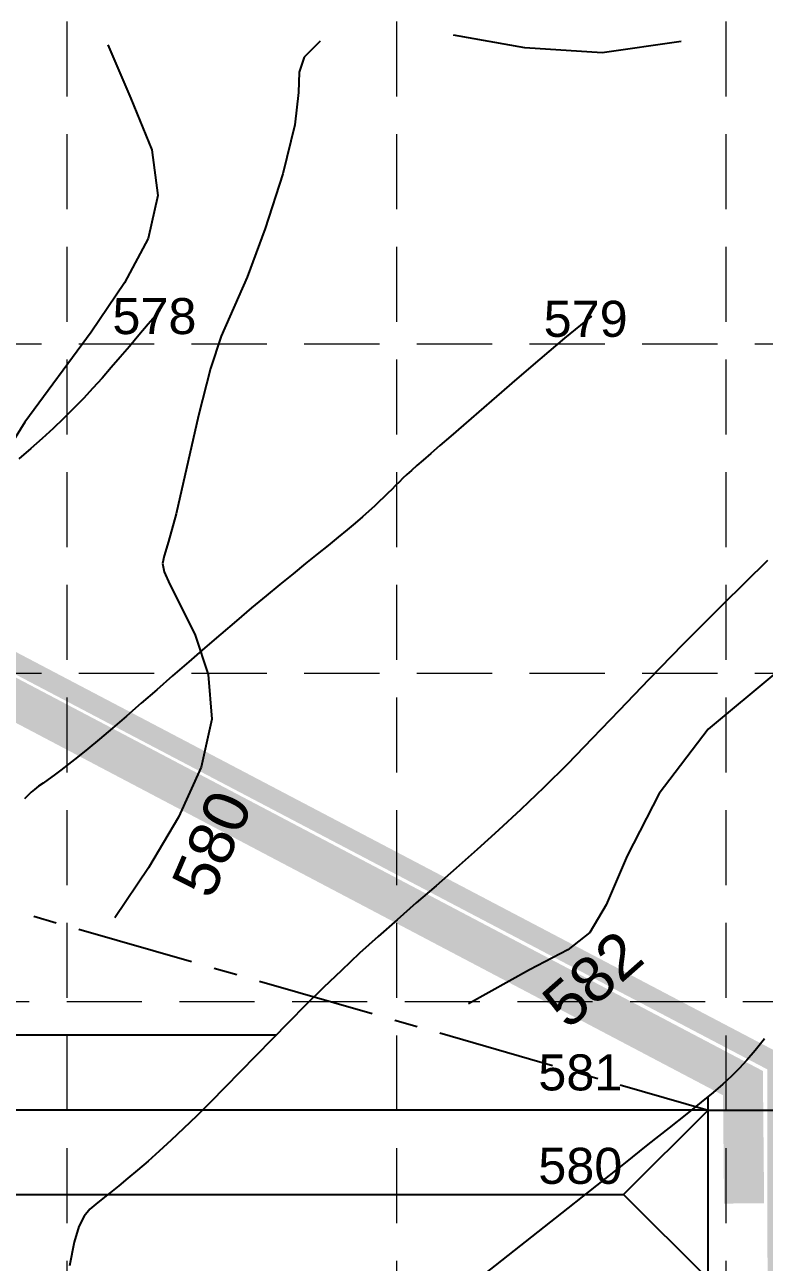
# Model space of a CAD drawing. Header units: inches. Extents: x 638 to 17512, y -393 to 10164.
# Drawn here: x 11411 to 12002, y 8626 to 9615 of the extents above; entities that cross this region are included whole.
import ezdxf
from ezdxf.enums import TextEntityAlignment as Align

# ---------------------------------------------------------------- set-up
doc = ezdxf.new("R2010")
doc.units = ezdxf.units.IN
doc.header["$LTSCALE"] = 600
doc.header["$MEASUREMENT"] = 0
for name, pattern in [('CENTERX2', [4, 2.5, -0.5, 0.5, -0.5]), ('DASHED', [0.75, 0.5, -0.25]), ('HIDDEN', [0.375, 0.25, -0.125]), ('SHORT_DIM_LINE', [200, 100, 100])]:
    doc.linetypes.add(name, pattern=pattern)
for name, color, linetype in [('Contour Lines Existing', 8, 'Continuous'), ('EC', 8, 'Continuous'), ('GRID', 254, 'HIDDEN'), ('LIMITS', 1, 'DASHED'), ('NEW - LOT LINES', 5, 'CENTERX2'), ('PC', 3, 'Continuous'), ('s ROW NOTES', 7, 'SHORT_DIM_LINE'), ('SILT FENCE', 200, 'Continuous')]:
    doc.layers.add(name, color=color, linetype=linetype)
doc.styles.get("Standard").update_dxf_attribs({"font": 'ARIAL.TTF'})

msp = doc.modelspace()

# ---------------------------------------------------------------- linework, layer by layer
at = {"layer": 'Contour Lines Existing'}
for p, q in [((11509.59, 9375.7), (11501.91, 9366.68)), ((11515.06, 9382.02), (11509.59, 9375.7)), ((11863.23, 9381.72), (11842.09, 9364.31)), ((11863.61, 9382.02), (11863.23, 9381.72)), ((11501.91, 9366.68), (11494.46, 9357.88)), ((11842.09, 9364.31), (11822.26, 9347.56)), ((11494.46, 9357.88), (11487.16, 9349.28)), ((11487.16, 9349.28), (11479.92, 9340.84)), ((11822.26, 9347.56), (11804.04, 9331.9)), ((11479.92, 9340.84), (11472.65, 9332.55)), ((11465.27, 9324.38), (11457.73, 9316.29)), ((11472.65, 9332.55), (11465.27, 9324.38)), ((11804.04, 9331.9), (11787.75, 9317.77)), ((11457.73, 9316.29), (11449.97, 9308.27)), ((11787.75, 9317.77), (11773.6, 9305.5)), ((11449.97, 9308.27), (11441.95, 9300.27)), ((11773.6, 9305.5), (11761.47, 9295)), ((11441.95, 9300.27), (11433.62, 9292.28)), ((11761.47, 9295), (11751.17, 9286.1)), ((11424.93, 9284.26), (11415.83, 9276.18)), ((11433.62, 9292.28), (11424.93, 9284.26)), ((11751.17, 9286.1), (11742.49, 9278.59)), ((11415.83, 9276.18), (11406.27, 9268.01)), ((11742.49, 9278.59), (11735.22, 9272.3)), ((11729.16, 9267.03), (11724.11, 9262.59)), ((11735.22, 9272.3), (11729.16, 9267.03)), ((11716.21, 9255.49), (11712.96, 9252.43)), ((11719.86, 9258.81), (11716.21, 9255.49)), ((11724.11, 9262.59), (11719.86, 9258.81)), ((11706.96, 9246.57), (11704, 9243.61)), ((11709.91, 9249.49), (11706.96, 9246.57)), ((11712.96, 9252.43), (11709.91, 9249.49)), ((11697.67, 9237.33), (11694.11, 9233.9)), ((11700.93, 9240.55), (11697.67, 9237.33)), ((11704, 9243.61), (11700.93, 9240.55)), ((11685.7, 9226.12), (11680.65, 9221.66)), ((11690.15, 9230.18), (11685.7, 9226.12)), ((11694.11, 9233.9), (11690.15, 9230.18)), ((11674.92, 9216.73), (11668.42, 9211.29)), ((11680.65, 9221.66), (11674.92, 9216.73)), ((11661.16, 9205.33), (11653.19, 9198.84)), ((11668.42, 9211.29), (11661.16, 9205.33)), ((11653.19, 9198.84), (11644.53, 9191.83)), ((11644.53, 9191.83), (11635.22, 9184.28)), ((12004.25, 9186.84), (11967.86, 9151.15)), ((11625.29, 9176.22), (11614.78, 9167.63)), ((11635.22, 9184.28), (11625.29, 9176.22)), ((11614.78, 9167.63), (11603.72, 9158.51)), ((11603.72, 9158.51), (11592.14, 9148.87)), ((11592.14, 9148.87), (11580.08, 9138.7)), ((11967.86, 9151.15), (11936.55, 9119.61)), ((11580.08, 9138.7), (11567.6, 9128.03)), ((11567.6, 9128.03), (11554.82, 9117.01)), ((11554.82, 9117.01), (11541.92, 9105.79)), ((11936.55, 9119.61), (11909.42, 9091.68)), ((11541.92, 9105.79), (11529.04, 9094.56)), ((11529.04, 9094.56), (11516.36, 9083.49)), ((11909.42, 9091.68), (11885.61, 9066.83)), ((11516.36, 9083.49), (11504.03, 9072.73)), ((11504.03, 9072.73), (11492.21, 9062.46)), ((11885.61, 9066.83), (11864.25, 9044.5)), ((11492.21, 9062.46), (11481.05, 9052.86)), ((11481.05, 9052.86), (11470.73, 9044.08)), ((11470.73, 9044.08), (11461.4, 9036.3)), ((11864.25, 9044.5), (11844.45, 9024.17)), ((11453.17, 9029.64), (11445.98, 9024.01)), ((11461.4, 9036.3), (11453.17, 9029.64)), ((11439.73, 9019.27), (11434.31, 9015.27)), ((11445.98, 9024.01), (11439.73, 9019.27)), ((11844.45, 9024.17), (11825.49, 9005.34)), ((11425.54, 9008.96), (11421.98, 9006.36)), ((11429.62, 9011.88), (11425.54, 9008.96)), ((11434.31, 9015.27), (11429.62, 9011.88)), ((11413.3, 8999.14), (11410.74, 8996.48)), ((11415.96, 9001.59), (11413.3, 8999.14)), ((11418.82, 9003.95), (11415.96, 9001.59)), ((11421.98, 9006.36), (11418.82, 9003.95)), ((11825.49, 9005.34), (11807.17, 8987.78)), ((11807.17, 8987.78), (11789.46, 8971.34)), ((11789.46, 8971.34), (11772.29, 8955.83)), ((11772.29, 8955.83), (11755.64, 8941.09)), ((11755.64, 8941.09), (11739.45, 8926.95)), ((11739.45, 8926.95), (11723.68, 8913.23)), ((11723.68, 8913.23), (11708.27, 8899.78)), ((11708.27, 8899.78), (11693.19, 8886.41)), ((11693.19, 8886.41), (11678.39, 8872.96)), ((11678.39, 8872.96), (11663.83, 8859.31)), ((11663.83, 8859.31), (11649.53, 8845.52)), ((11649.53, 8845.52), (11635.52, 8831.69)), ((11635.52, 8831.69), (11621.84, 8817.94)), ((11621.84, 8817.94), (11608.52, 8804.38)), ((11608.52, 8804.38), (11595.58, 8791.1)), ((12001.91, 8804.56), (11994.33, 8795.4)), ((11595.58, 8791.1), (11583.06, 8778.24)), ((11994.33, 8795.4), (11987.71, 8787.69)), ((11981.55, 8780.96), (11975.34, 8774.71)), ((11987.71, 8787.69), (11981.55, 8780.96)), ((11583.06, 8778.24), (11570.99, 8765.88)), ((11975.34, 8774.71), (11968.57, 8768.45)), ((11570.99, 8765.88), (11559.4, 8754.14)), ((11960.73, 8761.69), (11951.31, 8753.95)), ((11968.57, 8768.45), (11960.73, 8761.69)), ((11559.4, 8754.14), (11548.32, 8743.14)), ((11951.31, 8753.95), (11939.81, 8744.74)), ((11548.32, 8743.14), (11537.78, 8732.94)), ((11939.81, 8744.74), (11925.72, 8733.56)), ((11537.78, 8732.94), (11527.78, 8723.55)), ((11925.72, 8733.56), (11908.71, 8720.09)), ((11527.78, 8723.55), (11518.33, 8714.92)), ((11518.33, 8714.92), (11509.44, 8707.01)), ((11908.71, 8720.09), (11889.16, 8704.6)), ((11509.44, 8707.01), (11501.09, 8699.79)), ((11889.16, 8704.6), (11867.63, 8687.55)), ((11493.31, 8693.21), (11486.08, 8687.24)), ((11501.09, 8699.79), (11493.31, 8693.21)), ((11479.41, 8681.84), (11473.31, 8676.98)), ((11486.08, 8687.24), (11479.41, 8681.84)), ((11867.63, 8687.55), (11844.68, 8669.37)), ((11467.77, 8672.6), (11462.79, 8668.42)), ((11473.31, 8676.98), (11467.77, 8672.6)), ((11458.28, 8663.03), (11454.16, 8654.8)), ((11462.79, 8668.42), (11458.28, 8663.03)), ((11844.68, 8669.37), (11820.87, 8650.52)), ((11454.16, 8654.8), (11450.34, 8642.07)), ((11450.34, 8642.07), (11446.71, 8623.19)), ((11820.87, 8650.52), (11796.75, 8631.43)), ((11796.75, 8631.43), (11772.88, 8612.55))]:
    msp.add_line(p, q, dxfattribs=at)
at = {"layer": 'EC', "color": 35}
for p, q in [((11646.75, 9601.56), (11634.03, 9589.01)), ((11810.25, 9596.3), (11753.36, 9606.37)), ((11935.19, 9601.39), (11872.24, 9592.36)), ((11477.38, 9598.8), (11495.59, 9555.93)), ((11872.24, 9592.36), (11810.25, 9596.3)), ((11634.03, 9589.01), (11630.04, 9576.8)), ((11630.04, 9576.8), (11629.64, 9560.6)), ((11629.64, 9560.6), (11626.74, 9534.73)), ((11495.59, 9555.93), (11512.48, 9514.77)), ((11626.74, 9534.73), (11617.03, 9495.83)), ((11512.48, 9514.77), (11517.28, 9478.32)), ((11617.03, 9495.83), (11602.99, 9451.94)), ((11517.28, 9478.32), (11509.42, 9444.12)), ((11602.99, 9451.94), (11588.54, 9413.25)), ((11509.42, 9444.12), (11490.69, 9408.52)), ((11588.54, 9413.25), (11567.87, 9365.89)), ((11490.69, 9408.52), (11463.99, 9369.15)), ((11463.99, 9369.15), (11411.09, 9297.2)), ((11567.87, 9365.89), (11559.17, 9340.08)), ((11559.17, 9340.08), (11549.66, 9302.51)), ((11411.09, 9297.2), (11396.32, 9273.69)), ((11549.66, 9302.51), (11531.84, 9224.17)), ((11531.84, 9224.17), (11525.73, 9201.92)), ((11525.73, 9201.92), (11522.16, 9190.59)), ((11522.16, 9190.59), (11520.92, 9184.29)), ((11520.92, 9184.29), (11522.26, 9177.76)), ((11522.26, 9177.76), (11526.85, 9167.72)), ((11526.85, 9167.72), (11535.18, 9151.49)), ((11535.18, 9151.49), (11546.93, 9127.01)), ((11546.93, 9127.01), (11557.29, 9095.78)), ((12010.85, 9097.02), (11956.91, 9052.02)), ((11557.29, 9095.78), (11560.43, 9060.02)), ((11560.43, 9060.02), (11551.75, 9021.54)), ((11956.91, 9052.02), (11917.68, 9000.66)), ((11551.75, 9021.54), (11533.62, 8981.68)), ((11917.68, 9000.66), (11892, 8950.82)), ((11533.62, 8981.68), (11509.71, 8941.24)), ((11892, 8950.82), (11875.27, 8911.75)), ((11509.71, 8941.24), (11482.85, 8901.42)), ((11875.27, 8911.75), (11862.17, 8889.45)), ((11862.17, 8889.45), (11844.78, 8875.81)), ((11844.78, 8875.81), (11814.02, 8859.72)), ((11814.02, 8859.72), (11765.24, 8832.62))]:
    msp.add_line(p, q, dxfattribs=at)
at = {"layer": 'GRID', "color": 252, "linetype": 'HIDDEN', "lineweight": 0, "ltscale": 0.4}
for p, q in [((11444.5, 9887.35), (11444.5, 672.44)), ((11707.75, 9887.35), (11707.75, 672.44)), ((11971, 9887.35), (11971, 672.44)), ((924.19, 9359.99), (17245.69, 9359.99)), ((924.19, 9096.74), (17245.69, 9096.74)), ((914.5, 8834.35), (17236, 8834.35))]:
    msp.add_line(p, q, dxfattribs=at)
at = {"layer": 'LIMITS', "ltscale": 0.5, "const_width": 16, "flags": 128}
msp.add_lwpolyline([(11235.78, 9397.9), (10914.51, 9431.93), (10900.63, 9262.95), (10089.83, 9324.52), (10095.19, 7654.65), (3247.7, 7651.75), (3240.86, 7469.02), (10127.05, 7463.91), (10127.93, 2985.92), (10598.33, 2827.75), (11974.33, 2527.3), (11973.18, 3635.15), (12020.89, 3629.81), (12011.93, 8785.12), (11211.65, 9205.66), (11235.78, 9397.9)], close=True, dxfattribs=at)
at = {"layer": 'NEW - LOT LINES', "color": 7, "ltscale": 0.0625}
for p in [(10156.72, 9265.3), (11956.71, 5653.67)]:
    msp.add_line(p, (11956.71, 8747.67), dxfattribs=at)
at = {"layer": 'PC', "color": 35}
for p, q in [((11611.75, 8807.67), (11294.13, 8807.67)), ((11956.71, 8612.76), (11956.71, 8758.4)), ((11956.71, 8747.67), (11269.55, 8747.67)), ((11956.71, 8747.67), (11889.26, 8680.21)), ((11222.17, 8680.21), (11889.26, 8680.21)), ((11956.71, 8612.76), (11889.26, 8680.21))]:
    msp.add_line(p, q, dxfattribs=at)
at = {"layer": 's ROW NOTES'}
msp.add_line((11956.71, 8747.67), (12556.6, 8747.72), dxfattribs=at)
at = {"layer": 'SILT FENCE', "const_width": 32, "flags": 128}
msp.add_lwpolyline([(11171.68, 9197.45), (11984.59, 8769.26), (11985.51, 8673.15)], dxfattribs=at)

# ---------------------------------------------------------------- texts
at = {"layer": 'EC', "color": 35}
for s, p in [('578', (11514.5, 9382.04, 13896)), ('579', (11858.95, 9379.87, 20856)), ('579', (11858.95, 9379.87, 20856))]:
    msp.add_text(s, height=28.8, dxfattribs=at).set_placement(p, align=Align.MIDDLE_CENTER)
for s, rotation, p in [('580', 66.62454, (11576.81, 8953.53)), ('582', 41.37531, (11876.28, 8838.97))]:
    msp.add_text(s, height=36, rotation=rotation, dxfattribs=at).set_placement(p, align=Align.CENTER)
at = {"layer": 'PC', "color": 35}
for s, p in [('581', (11854.69, 8777.81)), ('580', (11854.69, 8703.16))]:
    msp.add_text(s, height=28.8, dxfattribs=at).set_placement(p, align=Align.MIDDLE_CENTER)

doc.saveas('drawing.dxf')
